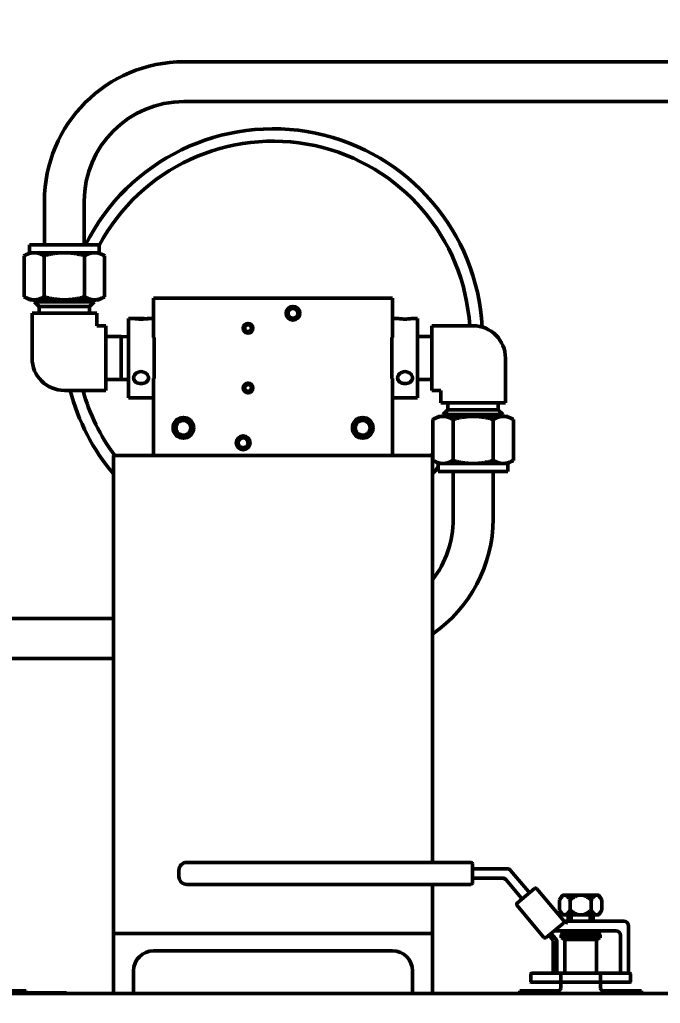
# Model space of a CAD drawing. Header units: inches. Extents: x 11 to 1621, y 11 to 1332.
# Drawn here: x 1077.05 to 1085.09, y 335.84 to 348.19 of the extents above; entities that cross this region are included whole.
import ezdxf

# ---------------------------------------------------------------- set-up
doc = ezdxf.new("R2010")
doc.units = ezdxf.units.IN
doc.header["$LTSCALE"] = 48
doc.header["$MEASUREMENT"] = 0
doc.layers.add('Dimension (ANSI)', color=7, linetype='Continuous', lineweight=25)
doc.layers.add('Visible (ANSI)', color=7, linetype='Continuous', lineweight=50)
doc.styles.add('Dimension Text', font='tahoma.ttf')
doc.dimstyles.new('ELC FT', dxfattribs={"dimscale": 48, "dimtxt": 0.12, "dimasz": 0.098425, "dimexe": 0.05, "dimexo": 0.1, "dimgap": 0.031496, "dimtad": 1, "dimdec": 5, "dimzin": 3, "dimdsep": 46, "dimlunit": 4, "dimtxsty": 'Dimension Text', "dimcen": 0.09, "dimdle": 0.5, "dimclrd": 5, "dimclre": 5, "dimclrt": 256, "dimadec": 1, "dimazin": 3, "dimtfac": 0.833333, "dimtofl": 0, "dimtmove": 0, "dimatfit": 3, "dimfxl": 0, "dimfrac": 2, "dimtolj": 1, "dimtzin": 0, "dimlwd": 25, "dimlwe": 25, "dimarcsym": 0})

# ---------------------------------------------------------------- blocks, each defined once
blk = doc.blocks.new('*D32')
at = {"layer": 'Defpoints', "color": 0, "linetype": 'Continuous', "transparency": 16777216}
for p in [(1009.144, 460.889), (1167.944, 460.889), (1018.545, 291.451)]:
    blk.add_point(p, dxfattribs=at)
at = {"layer": 'Dimension (ANSI)', "color": 5, "linetype": 'Continuous', "lineweight": 25, "transparency": 16777216}
for p, q in [((1163.144, 460.889), (1006.744, 460.889)), ((1009.144, 296.176), (1009.144, 456.165)), ((1013.745, 291.451), (1006.744, 291.451))]:
    blk.add_line(p, q, dxfattribs=at)
at = {"layer": 'Dimension (ANSI)', "color": 5, "linetype": 'Continuous', "transparency": 16777216}
for points in [[(1008.356, 456.165), (1009.931, 456.165), (1009.144, 460.889)], [(1008.356, 296.176), (1009.931, 296.176), (1009.144, 291.451)]]:
    blk.add_solid(points, dxfattribs=at)
at = {"layer": 'Dimension (ANSI)', "linetype": 'Continuous', "lineweight": 25, "transparency": 16777216, "insert": (1003.996, 376.17), "char_height": 5.76, "attachment_point": 5, "rotation": 90, "style": 'Dimension Text'}
blk.add_mtext('\\A1;14\'-1 7/16"', dxfattribs=at)
blk = doc.blocks.new('*D51')
at = {"layer": 'Defpoints', "color": 0, "linetype": 'Continuous', "transparency": 16777216}
for p in [(1146.447, 546.451), (994.545, 291.451), (1018.545, 291.451)]:
    blk.add_point(p, dxfattribs=at)
at = {"layer": 'Dimension (ANSI)', "color": 5, "linetype": 'Continuous', "lineweight": 25, "transparency": 16777216}
for p, q in [((1141.647, 546.451), (992.145, 546.451)), ((994.545, 541.727), (994.545, 296.176)), ((1013.745, 291.451), (992.145, 291.451))]:
    blk.add_line(p, q, dxfattribs=at)
at = {"layer": 'Dimension (ANSI)', "color": 5, "linetype": 'Continuous', "transparency": 16777216}
for points in [[(993.758, 541.727), (995.333, 541.727), (994.545, 546.451)], [(993.758, 296.176), (995.333, 296.176), (994.545, 291.451)]]:
    blk.add_solid(points, dxfattribs=at)
at = {"layer": 'Dimension (ANSI)', "linetype": 'Continuous', "lineweight": 25, "transparency": 16777216, "insert": (990.034, 418.951), "char_height": 5.76, "attachment_point": 5, "rotation": 90, "style": 'Dimension Text'}
blk.add_mtext('\\A1;21\'-3"', dxfattribs=at)

msp = doc.modelspace()

# ---------------------------------------------------------------- linework, layer by layer
at = {"layer": 'Visible (ANSI)'}
for p, q in [((1088.664479, 347.657451), (1079.108979, 347.657451)), ((1088.664479, 347.157451), (1079.108979, 347.157451)), ((1077.358979, 345.907451), (1077.358979, 345.359963)), ((1077.858979, 345.907451), (1077.858979, 345.359963)), ((1077.171972, 345.359963), (1078.045987, 345.359963)), ((1077.171972, 345.359963), (1077.171972, 345.261538)), ((1078.045987, 345.359963), (1078.045987, 345.261538)), ((1077.171972, 345.261538), (1077.104366, 345.222506)), ((1077.104366, 344.709231), (1077.104366, 345.222506)), ((1077.23052, 345.261538), (1077.171972, 345.261538)), ((1077.608979, 345.261538), (1077.23052, 345.261538)), ((1077.356673, 344.709231), (1077.356673, 345.222506)), ((1077.987439, 345.261538), (1077.608979, 345.261538)), ((1077.861286, 344.709231), (1077.861286, 345.222506)), ((1078.045987, 345.261538), (1077.987439, 345.261538)), ((1078.045987, 345.261538), (1078.113593, 345.222506)), ((1078.113593, 344.709231), (1078.113593, 345.222506)), ((1077.171972, 344.670199), (1077.104366, 344.709231)), ((1077.171972, 344.670199), (1077.23052, 344.670199)), ((1077.23052, 344.670199), (1077.608979, 344.670199)), ((1077.233979, 344.670199), (1077.233979, 344.645497)), ((1077.608979, 344.670199), (1077.987439, 344.670199)), ((1077.983979, 344.670199), (1077.983979, 344.645497)), ((1077.987439, 344.670199), (1078.045987, 344.670199)), ((1078.045987, 344.670199), (1078.113593, 344.709231)), ((1078.726979, 344.688749), (1081.726979, 344.688749)), ((1078.726979, 344.196443), (1078.726979, 344.688749)), ((1081.726979, 344.196443), (1081.726979, 344.688749)), ((1077.233979, 344.645497), (1077.983979, 344.645497)), ((1077.293529, 344.585947), (1077.233979, 344.645497)), ((1077.293529, 344.585947), (1077.924429, 344.585947)), ((1077.293529, 344.585947), (1077.293529, 344.501695)), ((1077.924429, 344.585947), (1077.983979, 344.645497)), ((1077.924429, 344.585947), (1077.924429, 344.501695)), ((1077.203468, 344.501695), (1078.014491, 344.501695)), ((1077.203468, 343.938703), (1077.203468, 344.501695)), ((1078.014491, 344.501695), (1078.014491, 344.344215)), ((1078.414479, 344.436249), (1078.414479, 343.441249)), ((1078.476979, 344.436249), (1078.414479, 344.436249)), ((1078.726979, 344.436249), (1078.664479, 344.436249)), ((1081.726979, 344.436249), (1081.789479, 344.436249)), ((1081.976979, 344.436249), (1082.039479, 344.436249)), ((1082.039479, 344.436249), (1082.039479, 343.441249)), ((1078.014491, 344.344215), (1078.128553, 344.344215)), ((1078.128553, 344.344215), (1078.128553, 343.533191)), ((1082.737665, 344.34426), (1082.218091, 344.34426)), ((1082.218091, 343.533237), (1082.218091, 344.34426)), ((1078.321353, 344.208703), (1078.128553, 344.208703)), ((1078.321353, 344.208703), (1078.321353, 343.668703)), ((1078.414479, 344.205804), (1078.321353, 344.208703)), ((1078.726979, 344.196443), (1078.736979, 344.196443)), ((1078.736979, 343.681054), (1078.736979, 344.196443)), ((1081.726979, 344.196443), (1081.716979, 344.196443)), ((1081.716979, 344.196443), (1081.716979, 343.681054)), ((1082.039479, 344.208749), (1082.218091, 344.208749)), ((1083.143176, 343.938749), (1083.143176, 343.375756)), ((1078.414479, 343.671603), (1078.321353, 343.668703)), ((1078.736979, 343.681054), (1078.726979, 343.681054)), ((1078.726979, 342.716101), (1078.726979, 343.681054)), ((1081.716979, 343.681054), (1081.726979, 343.681054)), ((1081.726979, 342.716101), (1081.726979, 343.681054)), ((1078.321353, 343.668703), (1078.128553, 343.668703)), ((1082.039479, 343.668749), (1082.218091, 343.668749)), ((1077.608979, 343.533191), (1078.128553, 343.533191)), ((1078.726979, 343.441249), (1078.414479, 343.441249)), ((1081.726979, 343.441249), (1082.039479, 343.441249)), ((1082.332153, 343.533237), (1082.218091, 343.533237)), ((1082.332153, 343.375756), (1082.332153, 343.533237)), ((1083.143176, 343.375756), (1082.332153, 343.375756)), ((1082.422215, 343.291505), (1082.422215, 343.375756)), ((1083.053115, 343.291505), (1083.053115, 343.375756)), ((1082.300657, 343.207253), (1082.233051, 343.168221)), ((1082.359205, 343.207253), (1082.300657, 343.207253)), ((1082.737665, 343.207253), (1082.359205, 343.207253)), ((1082.422215, 343.291505), (1082.362665, 343.231955)), ((1083.112665, 343.231955), (1082.362665, 343.231955)), ((1082.362665, 343.207253), (1082.362665, 343.231955)), ((1083.053115, 343.291505), (1082.422215, 343.291505)), ((1083.116124, 343.207253), (1082.737665, 343.207253)), ((1083.053115, 343.291505), (1083.112665, 343.231955)), ((1083.112665, 343.207253), (1083.112665, 343.231955)), ((1083.174672, 343.207253), (1083.116124, 343.207253)), ((1083.174672, 343.207253), (1083.242278, 343.168221)), ((1082.233051, 343.168221), (1082.233051, 342.654946)), ((1082.485358, 343.168221), (1082.485358, 342.654946)), ((1082.989971, 343.168221), (1082.989971, 342.654946)), ((1083.242278, 343.168221), (1083.242278, 342.654946)), ((1082.226979, 342.716101), (1078.226979, 342.716101)), ((1078.226979, 342.716101), (1078.226979, 336.716101)), ((1082.226979, 337.609851), (1082.226979, 342.716101)), ((1082.300657, 342.615914), (1082.233051, 342.654946)), ((1082.300657, 342.615914), (1082.359205, 342.615914)), ((1082.300657, 342.517489), (1082.300657, 342.615914)), ((1082.359205, 342.615914), (1082.737665, 342.615914)), ((1082.737665, 342.615914), (1083.116124, 342.615914)), ((1083.116124, 342.615914), (1083.174672, 342.615914)), ((1083.174672, 342.615914), (1083.242278, 342.654946)), ((1083.174672, 342.517489), (1083.174672, 342.615914)), ((1083.174672, 342.517489), (1082.300657, 342.517489)), ((1082.487665, 341.919064), (1082.487665, 342.517489)), ((1082.987665, 341.919064), (1082.987665, 342.517489)), ((1069.158239, 340.669064), (1078.226979, 340.669064)), ((1069.158239, 340.169064), (1078.226979, 340.169064)), ((1079.046979, 337.511426), (1079.046979, 337.432686)), ((1082.710016, 337.609851), (1079.145405, 337.609851)), ((1082.730016, 337.35426), (1082.730016, 337.589851)), ((1083.16066, 337.531111), (1082.740016, 337.531111)), ((1083.430252, 337.242642), (1083.205899, 337.510016)), ((1082.740016, 337.413111), (1083.105636, 337.413111)), ((1083.150875, 337.392016), (1083.339859, 337.166793)), ((1079.145405, 337.33426), (1082.710016, 337.33426)), ((1082.226979, 336.716101), (1082.226979, 337.33426)), ((1083.508463, 337.282161), (1083.290217, 337.099031)), ((1083.873819, 336.87737), (1083.536196, 337.279735)), ((1083.856979, 337.199851), (1083.821398, 337.138223)), ((1083.821398, 337.011479), (1083.821398, 337.138223)), ((1083.887794, 337.199851), (1083.856979, 337.199851)), ((1084.086979, 337.199851), (1083.887794, 337.199851)), ((1083.954189, 337.011479), (1083.954189, 337.138223)), ((1084.286165, 337.199851), (1084.086979, 337.199851)), ((1084.21977, 337.011479), (1084.21977, 337.138223)), ((1084.316979, 337.199851), (1084.286165, 337.199851)), ((1084.316979, 337.199851), (1084.352561, 337.138223)), ((1084.352561, 337.011479), (1084.352561, 337.138223)), ((1083.287791, 337.071298), (1083.625659, 336.668643)), ((1083.856979, 336.949851), (1083.821398, 337.011479)), ((1084.316979, 336.949851), (1084.352561, 337.011479)), ((1083.856979, 336.949851), (1083.887794, 336.949851)), ((1083.887794, 336.949851), (1084.086979, 336.949851)), ((1083.931979, 336.949851), (1083.931979, 336.871111)), ((1083.968552, 336.949851), (1083.968552, 336.871111)), ((1084.086979, 336.949851), (1084.286165, 336.949851)), ((1084.205407, 336.949851), (1084.205407, 336.871111)), ((1084.241979, 336.949851), (1084.241979, 336.871111)), ((1084.286165, 336.949851), (1084.316979, 336.949851)), ((1083.653392, 336.666216), (1083.871396, 336.849143)), ((1084.627924, 336.871111), (1083.888398, 336.871111)), ((1084.686979, 336.219851), (1084.686979, 336.812056)), ((1078.226979, 335.966301), (1078.226979, 336.716101)), ((1078.226979, 336.716101), (1082.226979, 336.716101)), ((1082.226979, 336.716101), (1082.226979, 335.966301)), ((1083.742004, 336.631111), (1083.688106, 336.695344)), ((1083.715889, 336.718657), (1083.76935, 336.654946)), ((1083.764229, 336.753111), (1084.527924, 336.753111)), ((1083.784671, 336.636687), (1083.76935, 336.654946)), ((1083.864572, 336.740611), (1083.841842, 336.701241)), ((1083.841842, 336.701241), (1084.332117, 336.701241)), ((1083.841842, 336.664955), (1083.841842, 336.701241)), ((1083.841842, 336.664955), (1084.332117, 336.664955)), ((1083.881212, 336.642225), (1083.841842, 336.664955)), ((1083.864572, 336.740611), (1084.309387, 336.740611)), ((1083.881212, 336.642225), (1084.292747, 336.642225)), ((1083.889479, 336.219851), (1083.889479, 336.642225)), ((1083.931979, 336.753111), (1083.931979, 336.740611)), ((1083.968552, 336.753111), (1083.968552, 336.740611)), ((1084.205407, 336.753111), (1084.205407, 336.740611)), ((1084.241979, 336.753111), (1084.241979, 336.740611)), ((1084.284479, 336.219851), (1084.284479, 336.642225)), ((1084.292747, 336.642225), (1084.332117, 336.664955)), ((1084.309387, 336.740611), (1084.332117, 336.701241)), ((1084.332117, 336.664955), (1084.332117, 336.701241)), ((1084.586979, 336.694056), (1084.586979, 336.219851)), ((1083.742004, 336.219851), (1083.742004, 336.631111)), ((1083.78935, 336.219851), (1083.78935, 336.623831)), ((1078.726979, 336.499851), (1081.726979, 336.499851)), ((1078.476979, 335.966301), (1078.476979, 336.249851)), ((1081.976979, 336.249851), (1081.976979, 335.966301)), ((1083.461979, 336.211851), (1083.461979, 336.111151)), ((1083.469979, 336.219851), (1083.817979, 336.219851)), ((1083.836979, 336.104851), (1083.836979, 336.200851)), ((1083.854353, 336.219851), (1084.319606, 336.219851)), ((1084.319606, 336.219851), (1084.333385, 336.219851)), ((1084.336979, 336.200851), (1084.336979, 336.123851)), ((1084.348735, 336.219851), (1084.350561, 336.219851)), ((1084.355492, 336.219851), (1084.355979, 336.219851)), ((1084.355979, 336.219851), (1084.703979, 336.219851)), ((1084.711979, 336.200851), (1084.711979, 336.211851)), ((1084.711979, 336.200851), (1084.711979, 336.123851)), ((1083.836979, 336.104851), (1083.468279, 336.104851)), ((1083.836979, 336.104851), (1083.817979, 336.123851)), ((1083.836979, 336.104851), (1083.855979, 336.104851)), ((1083.836979, 336.029851), (1083.836979, 336.104851)), ((1084.317979, 336.104851), (1083.855979, 336.104851)), ((1084.355979, 336.104851), (1084.317979, 336.104851)), ((1084.336979, 336.029851), (1084.336979, 336.101851)), ((1084.703979, 336.104851), (1084.355979, 336.104851)), ((1084.711979, 336.112851), (1084.711979, 336.123851)), ((1095.976979, 335.966301), (1065.476979, 335.966301)), ((1077.128979, 335.999851), (1076.646253, 335.999851)), ((1077.128979, 335.999851), (1077.128979, 335.974495)), ((1077.128979, 335.966301), (1077.128979, 335.974495)), ((1077.636979, 335.974495), (1077.128979, 335.974495)), ((1077.636979, 335.966301), (1077.636979, 335.974495)), ((1083.324979, 335.999851), (1083.324979, 335.966301)), ((1083.806979, 335.999851), (1083.324979, 335.999851)), ((1083.909814, 335.991661), (1083.909814, 335.991653)), ((1084.848979, 335.999851), (1084.366979, 335.999851)), ((1084.848979, 335.999851), (1084.848979, 335.966301))]:
    msp.add_line(p, q, dxfattribs=at)
for centre, radius in [((1080.476979, 344.501249), 0.087), ((1079.914479, 344.313749), 0.061), ((1079.914479, 343.563749), 0.061), ((1079.101979, 343.063749), 0.13), ((1081.351979, 343.063749), 0.13), ((1079.851979, 342.876249), 0.087)]:
    msp.add_circle(centre, radius, dxfattribs=at)
for centre, radius, start, end in [((1079.108979, 345.907451), 1.75, 90, 180), ((1079.108979, 345.907451), 1.25, 90, 180), ((1080.226979, 344.188749), 2.6275, 3.0415699, 153.528513), ((1080.226979, 344.188749), 2.4725, 3.6060892, 151.896726), ((1080.476979, 344.501249), 0.082, 32.1936835, 77.1936835), ((1080.476979, 344.501249), 0.061703, 338.545829, 23.545829), ((1079.914479, 344.313749), 0.042468, 309.3744315, 355.0023826), ((1079.914479, 344.313749), 0.056, 3.4398128, 49.0472158), ((1082.737665, 343.938749), 0.405512, 0, 90), ((1077.608979, 343.938703), 0.405512, 180, 270), ((1079.914479, 343.563749), 0.042468, 309.3744315, 355.0023826), ((1079.914479, 343.563749), 0.056, 3.4398128, 49.0472158), ((1080.226979, 344.188749), 2.6275, 194.4478362, 220.4316803), ((1080.226979, 344.188749), 2.4725, 195.3752376, 216.556185), ((1079.101979, 343.063749), 0.125, 54.2258846, 99.2258846), ((1081.351979, 343.063749), 0.125, 54.2258846, 99.2258846), ((1079.101979, 343.063749), 0.092524, 0.1825066, 45.1825066), ((1081.351979, 343.063749), 0.092524, 0.1825066, 45.1825066), ((1079.851979, 342.876249), 0.082, 32.1936835, 77.1936835), ((1079.851979, 342.876249), 0.061703, 338.545829, 23.545829), ((1080.226979, 344.188749), 2.4725, 323.443815, 324.2283948), ((1080.226979, 344.188749), 2.6275, 319.5683197, 322.1127363), ((1081.237665, 341.919064), 1.75, 304.4247125, 0), ((1081.237665, 341.919064), 1.25, 322.321408, 0), ((1079.145405, 337.511426), 0.098425, 89.9999999, 180), ((1082.710016, 337.589851), 0.02, 0, 90), ((1082.740016, 337.541111), 0.01, 180, 270), ((1083.16066, 337.472056), 0.059055, 40, 89.9999999), ((1079.145405, 337.432686), 0.098425, 180, 270), ((1082.740016, 337.403111), 0.01, 90, 180), ((1083.105636, 337.354056), 0.059055, 40.0000001, 90), ((1082.710016, 337.35426), 0.02, 270, 0), ((1083.521116, 337.267081), 0.019685, 40, 130), ((1083.324538, 337.153938), 0.02, 310, 40), ((1083.445573, 337.255498), 0.02, 220, 310), ((1083.302871, 337.083952), 0.019685, 130, 220.0000001), ((1083.888398, 336.891111), 0.02, 220, 270), ((1084.627924, 336.812056), 0.059055, 0, 89.9999999), ((1083.640739, 336.681296), 0.019685, 220, 310), ((1083.764229, 336.733111), 0.02, 90, 90.334674), ((1083.76935, 336.623831), 0.02, 0, 40), ((1084.527924, 336.694056), 0.059055, 0, 90), ((1078.726979, 336.249851), 0.25, 90, 180), ((1081.726979, 336.249851), 0.25, 0, 90), ((1083.469979, 336.211851), 0.008, 90, 179.9999991), ((1083.817979, 336.200851), 0.019, 0, 90), ((1084.355979, 336.200851), 0.019, 90, 180), ((1084.703979, 336.211851), 0.008, 0, 90), ((1083.468279, 336.111151), 0.0063, 180, 270), ((1083.806979, 336.029851), 0.03, 270, 0), ((1084.355979, 336.123851), 0.019, 180, 270), ((1084.339979, 336.101851), 0.003, 90, 180), ((1084.366979, 336.029851), 0.03, 180, 270), ((1084.703979, 336.112851), 0.008, 270, 0)]:
    msp.add_arc(centre, radius, start, end, dxfattribs=at)
for points, weights in [([(1077.23052, 345.261538), (1077.171972, 345.261538), (1077.104366, 345.222506)], [1, 1.0379548493, 1]), ([(1077.356673, 345.222506), (1077.289068, 345.261538), (1077.23052, 345.261538)], [1, 1.0379548493, 1]), ([(1077.608979, 345.261538), (1077.491884, 345.261538), (1077.356673, 345.222506)], [1, 1.0379548493, 1]), ([(1077.861286, 345.222506), (1077.726075, 345.261538), (1077.608979, 345.261538)], [1, 1.0379548493, 1]), ([(1077.987439, 345.261538), (1077.928891, 345.261538), (1077.861286, 345.222506)], [1, 1.0379548493, 1]), ([(1078.113593, 345.222506), (1078.045987, 345.261538), (1077.987439, 345.261538)], [1, 1.0379548493, 1]), ([(1077.104366, 344.709231), (1077.171972, 344.670199), (1077.23052, 344.670199)], [1, 1.0379548493, 1]), ([(1077.23052, 344.670199), (1077.289068, 344.670199), (1077.356673, 344.709231)], [1, 1.0379548493, 1]), ([(1077.356673, 344.709231), (1077.491884, 344.670199), (1077.608979, 344.670199)], [1, 1.0379548493, 1]), ([(1077.608979, 344.670199), (1077.726075, 344.670199), (1077.861286, 344.709231)], [1, 1.0379548493, 1]), ([(1077.861286, 344.709231), (1077.928891, 344.670199), (1077.987439, 344.670199)], [1, 1.0379548493, 1]), ([(1077.987439, 344.670199), (1078.045987, 344.670199), (1078.113593, 344.709231)], [1, 1.0379548493, 1]), ([(1082.359205, 343.207253), (1082.300657, 343.207253), (1082.233051, 343.168221)], [1, 1.0379548493, 1]), ([(1082.485358, 343.168221), (1082.417753, 343.207253), (1082.359205, 343.207253)], [1, 1.0379548493, 1]), ([(1082.737665, 343.207253), (1082.620569, 343.207253), (1082.485358, 343.168221)], [1, 1.0379548493, 1]), ([(1082.989971, 343.168221), (1082.85476, 343.207253), (1082.737665, 343.207253)], [1, 1.0379548493, 1]), ([(1083.116124, 343.207253), (1083.057577, 343.207253), (1082.989971, 343.168221)], [1, 1.0379548493, 1]), ([(1083.242278, 343.168221), (1083.174672, 343.207253), (1083.116124, 343.207253)], [1, 1.0379548493, 1]), ([(1082.233051, 342.654946), (1082.300657, 342.615914), (1082.359205, 342.615914)], [1, 1.0379548493, 1]), ([(1082.359205, 342.615914), (1082.417753, 342.615914), (1082.485358, 342.654946)], [1, 1.0379548493, 1]), ([(1082.485358, 342.654946), (1082.620569, 342.615914), (1082.737665, 342.615914)], [1, 1.0379548493, 1]), ([(1082.737665, 342.615914), (1082.85476, 342.615914), (1082.989971, 342.654946)], [1, 1.0379548493, 1]), ([(1082.989971, 342.654946), (1083.057577, 342.615914), (1083.116124, 342.615914)], [1, 1.0379548493, 1]), ([(1083.116124, 342.615914), (1083.174672, 342.615914), (1083.242278, 342.654946)], [1, 1.0379548493, 1]), ([(1083.821398, 337.138223), (1083.856979, 337.199851), (1083.887794, 337.199851)], [1.26533413827, 1.36320807448, 1.36320807449]), ([(1083.887794, 337.199851), (1083.918608, 337.199851), (1083.954189, 337.138223)], [1.36320807449, 1.36320807449, 1.26533413827]), ([(1083.954189, 337.138223), (1084.025351, 337.199851), (1084.086979, 337.199851)], [1.26531835598, 1.36319107143, 1.36319107143]), ([(1084.086979, 337.199851), (1084.148608, 337.199851), (1084.21977, 337.138223)], [1.36319107143, 1.36319107143, 1.26531835598]), ([(1084.21977, 337.138223), (1084.255351, 337.199851), (1084.286165, 337.199851)], [1.26531835598, 1.36319107143, 1.36319107143]), ([(1084.286165, 337.199851), (1084.316979, 337.199851), (1084.352561, 337.138223)], [1.36319107143, 1.36319107143, 1.26531835598]), ([(1083.887794, 336.949851), (1083.856979, 336.949851), (1083.821398, 337.011479)], [1.36319107143, 1.36319107143, 1.26531835598]), ([(1083.954189, 337.011479), (1083.918608, 336.949851), (1083.887794, 336.949851)], [1.26533424575, 1.36320819027, 1.36320819027]), ([(1084.086979, 336.949851), (1084.025351, 336.949851), (1083.954189, 337.011479)], [1.36320817486, 1.36320817486, 1.26533423144]), ([(1084.21977, 337.011479), (1084.148608, 336.949851), (1084.086979, 336.949851)], [1.26533423144, 1.36320817486, 1.36320817486]), ([(1084.286165, 336.949851), (1084.255351, 336.949851), (1084.21977, 337.011479)], [1.36320824484, 1.36320824484, 1.2653342964]), ([(1084.352561, 337.011479), (1084.316979, 336.949851), (1084.286165, 336.949851)], [1.2653342964, 1.36320824484, 1.36320824484])]:
    msp.add_rational_spline(points, weights, degree=2, dxfattribs=at)
for points, knots in [([(1080.533545, 344.525898), (1080.53122, 344.532101), (1080.52753, 344.539046), (1080.515641, 344.552069), (1080.50874, 344.557132), (1080.493896, 344.564033), (1080.486183, 344.566008), (1080.471454, 344.566988), (1080.462278, 344.566496), (1080.44449, 344.560368), (1080.437273, 344.556266), (1080.424869, 344.54578), (1080.418697, 344.538667), (1080.410186, 344.52187), (1080.407771, 344.513577), (1080.40609, 344.49643), (1080.406791, 344.486857), (1080.41238, 344.468686), (1080.416565, 344.46074), (1080.427841, 344.446535), (1080.43497, 344.440422), (1080.451492, 344.430904), (1080.460882, 344.427747), (1080.480154, 344.425304), (1080.489903, 344.425959), (1080.509, 344.430914), (1080.518188, 344.435371), (1080.534199, 344.44753), (1080.540937, 344.455111), (1080.551404, 344.472607), (1080.554931, 344.482519), (1080.557749, 344.5019), (1080.557471, 344.511169), (1080.553969, 344.528839), (1080.550818, 344.537226), (1080.546372, 344.544937)], [0, 0, 0, 0, 0.0505503449, 0.0505503449, 0.0973510633, 0.0973510633, 0.1409415915, 0.1409415915, 0.1788401153, 0.1788401153, 0.2083103579, 0.2083103579, 0.236990867, 0.236990867, 0.2609132984, 0.2609132984, 0.2851155342, 0.2851155342, 0.306430328, 0.306430328, 0.3285345476, 0.3285345476, 0.3519540856, 0.3519540856, 0.3749101042, 0.3749101042, 0.3990552094, 0.3990552094, 0.4229033213, 0.4229033213, 0.4478280063, 0.4478280063, 0.4697515783, 0.4697515783, 0.4911635854, 0.4911635854, 0.4911635854, 0.4911635854]), ([(1080.495155, 344.581209), (1080.500426, 344.579179), (1080.505461, 344.576593), (1080.514788, 344.570464), (1080.519068, 344.566961), (1080.528758, 344.557171), (1080.534892, 344.549202), (1080.542374, 344.530484), (1080.544066, 344.52167), (1080.544049, 344.506746), (1080.543302, 344.50051), (1080.539874, 344.488773), (1080.537491, 344.483517), (1080.534407, 344.47868)], [0, 0, 0, 0, 0.0434778948, 0.0434778948, 0.0859913746, 0.0859913746, 0.1496214125, 0.1496214125, 0.1999860067, 0.1999860067, 0.2341296493, 0.2341296493, 0.2644662245, 0.2644662245, 0.2644662245, 0.2644662245]), ([(1078.476979, 344.436249), (1078.476979, 344.436249), (1078.479621, 344.435814), (1078.489941, 344.434308), (1078.497608, 344.433262), (1078.514602, 344.431382), (1078.525019, 344.43042), (1078.547476, 344.429081), (1078.559516, 344.42872), (1078.570729, 344.42872), (1078.581943, 344.42872), (1078.593983, 344.429081), (1078.61644, 344.43042), (1078.626857, 344.431382), (1078.639301, 344.432758), (1078.643129, 344.433225), (1078.646612, 344.433674)], [-0.3452039765, -0.3452039765, -0.3452039763, -0.3452039763, -0.2580523976, -0.2580523976, -0.1709008187, -0.1709008187, -0.0854504093, -0.0854504093, 0, 0, 0, 0.0854504093, 0.0854504093, 0.1709008187, 0.1709008187, 0.2118339831, 0.2118339831, 0.2118339831, 0.2118339831]), ([(1078.646612, 344.433674), (1078.6505, 344.43418), (1078.653942, 344.434661), (1078.661838, 344.435814), (1078.664479, 344.436249), (1078.664479, 344.436249)], [-1.1689819227, -1.1689819227, -1.1689819227, -1.1689819227, -1.1227635083, -1.1227635083, -1.0356119294, -1.0356119294, -1.0356119294, -1.0356119294]), ([(1081.959112, 344.433674), (1081.955629, 344.433225), (1081.951801, 344.432758), (1081.939357, 344.431382), (1081.92894, 344.43042), (1081.906483, 344.429081), (1081.894443, 344.42872), (1081.872016, 344.42872), (1081.859976, 344.429081), (1081.837519, 344.43042), (1081.827102, 344.431382), (1081.810108, 344.433262), (1081.802441, 344.434308), (1081.792121, 344.435814), (1081.789479, 344.436249), (1081.789479, 344.436249)], [0.4785739698, 0.4785739698, 0.4785739698, 0.4785739698, 0.5195071342, 0.5195071342, 0.6049575436, 0.6049575436, 0.6904079529, 0.6904079529, 0.7758583623, 0.7758583623, 0.8613087716, 0.8613087716, 0.9484603505, 0.9484603505, 1.0356119294, 1.0356119294, 1.0356119294, 1.0356119294]), ([(1081.976979, 344.436249), (1081.976979, 344.436249), (1081.974338, 344.435814), (1081.966442, 344.434661), (1081.963, 344.43418), (1081.959112, 344.433674)], [1.7260198823, 1.7260198823, 1.7260198824, 1.7260198824, 1.8131714612, 1.8131714612, 1.8593898757, 1.8593898757, 1.8593898757, 1.8593898757]), ([(1079.956786, 344.310049), (1079.957501, 344.315165), (1079.95728, 344.320369), (1079.954522, 344.332476), (1079.951457, 344.337678), (1079.945636, 344.345818), (1079.941272, 344.349904), (1079.931554, 344.355929), (1079.92637, 344.357944), (1079.914156, 344.360253), (1079.907874, 344.359813), (1079.896794, 344.357456), (1079.891144, 344.355047), (1079.881408, 344.348433), (1079.877323, 344.344412), (1079.870786, 344.335108), (1079.867869, 344.329163), (1079.864973, 344.316044), (1079.864803, 344.309725), (1079.866896, 344.297034), (1079.869252, 344.29087), (1079.876132, 344.279892), (1079.880462, 344.275191), (1079.891008, 344.267302), (1079.897241, 344.26434), (1079.912556, 344.260513), (1079.919907, 344.261057), (1079.931217, 344.262785), (1079.93765, 344.265064), (1079.949613, 344.272057), (1079.954965, 344.276816), (1079.963088, 344.287583), (1079.966021, 344.293375), (1079.969667, 344.305178), (1079.970503, 344.311134), (1079.970379, 344.317109)], [0, 0, 0, 0, 0.039417683, 0.039417683, 0.0947315, 0.0947315, 0.174863661, 0.174863661, 0.249515601, 0.249515601, 0.343090392, 0.343090392, 0.451700887, 0.451700887, 0.553165949, 0.553165949, 0.654625104, 0.654625104, 0.743264271, 0.743264271, 0.836629782, 0.836629782, 0.926051398, 0.926051398, 1.022471087, 1.022471087, 1.14876828, 1.14876828, 1.331484776, 1.331484776, 1.52304993, 1.52304993, 1.69572739, 1.69572739, 1.857523516, 1.857523516, 1.857523516, 1.857523516]), ([(1079.951184, 344.356043), (1079.953749, 344.353076), (1079.956002, 344.349852), (1079.959585, 344.343397), (1079.961341, 344.339632), (1079.964397, 344.328917), (1079.964916, 344.322354), (1079.963371, 344.309604), (1079.961392, 344.30353), (1079.95668, 344.295094), (1079.954206, 344.291331), (1079.947913, 344.28508), (1079.944804, 344.282762), (1079.941421, 344.28092)], [0, 0, 0, 0, 0.0301889248, 0.0301889248, 0.0567836057, 0.0567836057, 0.0944661751, 0.0944661751, 0.1311193353, 0.1311193353, 0.1504041099, 0.1504041099, 0.1653088488, 0.1653088488, 0.1653088488, 0.1653088488]), ([(1078.660089, 343.66781), (1078.662994, 343.674968), (1078.664479, 343.68257), (1078.664479, 343.699904), (1078.661838, 343.710551), (1078.651518, 343.730146), (1078.643851, 343.739085), (1078.626857, 343.752892), (1078.61644, 343.758772), (1078.593983, 343.766546), (1078.581943, 343.768433), (1078.559516, 343.768433), (1078.547476, 343.766546), (1078.525019, 343.758772), (1078.514602, 343.752892), (1078.497608, 343.739085), (1078.489941, 343.730146), (1078.479621, 343.710551), (1078.476979, 343.699904), (1078.476979, 343.680094), (1078.479621, 343.669881), (1078.489941, 343.651792), (1078.497608, 343.643899), (1078.514602, 343.631972), (1078.525019, 343.627054), (1078.547476, 343.62062), (1078.559516, 343.619093), (1078.570729, 343.619093), (1078.581943, 343.619093), (1078.593983, 343.62062), (1078.61644, 343.627054), (1078.626857, 343.631972), (1078.643851, 343.643899), (1078.651518, 343.651792), (1078.657968, 343.663098), (1078.659101, 343.665432), (1078.660089, 343.66781)], [-1.100973405, -1.100973405, -1.100973405, -1.100973405, -1.035611929, -1.035611929, -0.94846035, -0.94846035, -0.861308772, -0.861308772, -0.775858362, -0.775858362, -0.690407953, -0.690407953, -0.604957544, -0.604957544, -0.519507134, -0.519507134, -0.432355555, -0.432355555, -0.345203976, -0.345203976, -0.258052398, -0.258052398, -0.170900819, -0.170900819, -0.085450409, -0.085450409, 0, 0, 0, 0.085450409, 0.085450409, 0.170900819, 0.170900819, 0.258052398, 0.258052398, 0.279842501, 0.279842501, 0.279842501, 0.279842501]), ([(1081.972589, 343.66781), (1081.971601, 343.665432), (1081.970468, 343.663098), (1081.964018, 343.651792), (1081.956351, 343.643899), (1081.939357, 343.631972), (1081.92894, 343.627054), (1081.906483, 343.62062), (1081.894443, 343.619093), (1081.872016, 343.619093), (1081.859976, 343.62062), (1081.837519, 343.627054), (1081.827102, 343.631972), (1081.810108, 343.643899), (1081.802441, 343.651792), (1081.792121, 343.669881), (1081.789479, 343.680094), (1081.789479, 343.699904), (1081.792121, 343.710551), (1081.802441, 343.730146), (1081.810108, 343.739085), (1081.827102, 343.752892), (1081.837519, 343.758772), (1081.859976, 343.766546), (1081.872016, 343.768433), (1081.883229, 343.768433), (1081.894443, 343.768433), (1081.906483, 343.766546), (1081.92894, 343.758772), (1081.939357, 343.752892), (1081.956351, 343.739085), (1081.964018, 343.730146), (1081.974338, 343.710551), (1081.976979, 343.699904), (1081.976979, 343.68257), (1081.975494, 343.674968), (1081.972589, 343.66781)], [0.410565452, 0.410565452, 0.410565452, 0.410565452, 0.432355555, 0.432355555, 0.519507134, 0.519507134, 0.604957544, 0.604957544, 0.690407953, 0.690407953, 0.775858362, 0.775858362, 0.861308772, 0.861308772, 0.94846035, 0.94846035, 1.035611929, 1.035611929, 1.122763508, 1.122763508, 1.209915087, 1.209915087, 1.295365496, 1.295365496, 1.380815906, 1.380815906, 1.380815906, 1.466266315, 1.466266315, 1.551716725, 1.551716725, 1.638868303, 1.638868303, 1.726019882, 1.726019882, 1.791381358, 1.791381358, 1.791381358, 1.791381358]), ([(1079.956786, 343.560049), (1079.957501, 343.565165), (1079.95728, 343.570369), (1079.954522, 343.582476), (1079.951457, 343.587678), (1079.945636, 343.595818), (1079.941272, 343.599904), (1079.931554, 343.605929), (1079.92637, 343.607944), (1079.914156, 343.610253), (1079.907874, 343.609813), (1079.896794, 343.607456), (1079.891144, 343.605047), (1079.881408, 343.598433), (1079.877323, 343.594412), (1079.870786, 343.585108), (1079.867869, 343.579163), (1079.864973, 343.566044), (1079.864803, 343.559725), (1079.866896, 343.547034), (1079.869252, 343.54087), (1079.876132, 343.529892), (1079.880462, 343.525191), (1079.891008, 343.517302), (1079.897241, 343.51434), (1079.912556, 343.510513), (1079.919907, 343.511057), (1079.931217, 343.512785), (1079.93765, 343.515064), (1079.949613, 343.522057), (1079.954965, 343.526816), (1079.963088, 343.537583), (1079.966021, 343.543375), (1079.969667, 343.555178), (1079.970503, 343.561134), (1079.970379, 343.567109)], [0, 0, 0, 0, 0.039417683, 0.039417683, 0.0947315, 0.0947315, 0.174863661, 0.174863661, 0.249515601, 0.249515601, 0.343090392, 0.343090392, 0.451700887, 0.451700887, 0.553165949, 0.553165949, 0.654625104, 0.654625104, 0.743264271, 0.743264271, 0.836629782, 0.836629782, 0.926051398, 0.926051398, 1.022471087, 1.022471087, 1.14876828, 1.14876828, 1.331484776, 1.331484776, 1.52304993, 1.52304993, 1.69572739, 1.69572739, 1.857523516, 1.857523516, 1.857523516, 1.857523516]), ([(1079.951184, 343.606043), (1079.953749, 343.603076), (1079.956002, 343.599852), (1079.959585, 343.593397), (1079.961341, 343.589632), (1079.964397, 343.578917), (1079.964916, 343.572354), (1079.963371, 343.559604), (1079.961392, 343.55353), (1079.95668, 343.545094), (1079.954206, 343.541331), (1079.947913, 343.53508), (1079.944804, 343.532762), (1079.941421, 343.53092)], [0, 0, 0, 0, 0.0301889248, 0.0301889248, 0.0567836057, 0.0567836057, 0.0944661751, 0.0944661751, 0.1311193353, 0.1311193353, 0.1504041099, 0.1504041099, 0.1653088488, 0.1653088488, 0.1653088488, 0.1653088488]), ([(1079.081939, 343.187132), (1079.090508, 343.187232), (1079.09931, 343.186475), (1079.115791, 343.183195), (1079.123644, 343.180727), (1079.144971, 343.171388), (1079.157424, 343.162651), (1079.175963, 343.143134), (1079.184435, 343.131613), (1079.19317, 343.108234), (1079.195148, 343.099394), (1079.19662, 343.081603), (1079.196153, 343.072735), (1079.194503, 343.064043)], [0, 0, 0, 0, 0.0660226563, 0.0660226563, 0.1291793194, 0.1291793194, 0.2453319948, 0.2453319948, 0.3367259289, 0.3367259289, 0.3885105267, 0.3885105267, 0.4393266424, 0.4393266424, 0.4393266424, 0.4393266424]), ([(1081.331939, 343.187132), (1081.340508, 343.187232), (1081.34931, 343.186475), (1081.365791, 343.183195), (1081.373644, 343.180727), (1081.394971, 343.171388), (1081.407424, 343.162651), (1081.425963, 343.143134), (1081.434435, 343.131613), (1081.44317, 343.108234), (1081.445148, 343.099394), (1081.44662, 343.081603), (1081.446153, 343.072735), (1081.444503, 343.064043)], [0, 0, 0, 0, 0.0660226563, 0.0660226563, 0.1291793194, 0.1291793194, 0.2453319948, 0.2453319948, 0.3367259289, 0.3367259289, 0.3885105267, 0.3885105267, 0.4393266424, 0.4393266424, 0.4393266424, 0.4393266424]), ([(1079.167195, 343.129381), (1079.161696, 343.135442), (1079.155432, 343.140762), (1079.141824, 343.149564), (1079.134558, 343.153044), (1079.113058, 343.160154), (1079.100014, 343.160898), (1079.076515, 343.158995), (1079.064177, 343.155528), (1079.039448, 343.143058), (1079.029286, 343.134104), (1079.013242, 343.115211), (1079.00672, 343.103574), (1078.997765, 343.076329), (1078.996836, 343.062306), (1078.998948, 343.036518), (1079.002714, 343.023174), (1079.016103, 342.996708), (1079.025663, 342.985724), (1079.040778, 342.972901), (1079.046634, 342.968836), (1079.065648, 342.958196), (1079.07976, 342.953659), (1079.101556, 342.951208), (1079.108856, 342.951117), (1079.130581, 342.952868), (1079.144782, 342.956826), (1079.172642, 342.970737), (1079.184498, 342.980663), (1079.203523, 343.002745), (1079.211091, 343.015956), (1079.221098, 343.045241), (1079.223106, 343.061045), (1079.221, 343.092334), (1079.216997, 343.107518), (1079.206243, 343.129875), (1079.201301, 343.137725), (1079.189504, 343.152458), (1079.182585, 343.159263), (1079.175053, 343.165165)], [0, 0, 0, 0, 0.062447269, 0.062447269, 0.123678386, 0.123678386, 0.235254497, 0.235254497, 0.365501959, 0.365501959, 0.519330992, 0.519330992, 0.695087724, 0.695087724, 0.900687567, 0.900687567, 1.133381397, 1.133381397, 1.403089658, 1.403089658, 1.554005876, 1.554005876, 1.865480414, 1.865480414, 2.019400327, 2.019400327, 2.332326817, 2.332326817, 2.686425391, 2.686425391, 3.066416972, 3.066416972, 3.465871413, 3.465871413, 3.859392569, 3.859392569, 4.093210848, 4.093210848, 4.336611173, 4.336611173, 4.336611173, 4.336611173]), ([(1081.417195, 343.129381), (1081.411696, 343.135442), (1081.405432, 343.140762), (1081.391824, 343.149564), (1081.384558, 343.153044), (1081.363058, 343.160154), (1081.350014, 343.160898), (1081.326515, 343.158995), (1081.314177, 343.155528), (1081.289448, 343.143058), (1081.279286, 343.134104), (1081.263242, 343.115211), (1081.25672, 343.103574), (1081.247765, 343.076329), (1081.246836, 343.062306), (1081.248948, 343.036518), (1081.252714, 343.023174), (1081.266103, 342.996708), (1081.275663, 342.985724), (1081.290778, 342.972901), (1081.296634, 342.968836), (1081.315648, 342.958196), (1081.32976, 342.953659), (1081.351556, 342.951208), (1081.358856, 342.951117), (1081.380581, 342.952868), (1081.394782, 342.956826), (1081.422642, 342.970737), (1081.434498, 342.980663), (1081.453523, 343.002745), (1081.461091, 343.015956), (1081.471098, 343.045241), (1081.473106, 343.061045), (1081.471, 343.092334), (1081.466997, 343.107518), (1081.456243, 343.129875), (1081.451301, 343.137725), (1081.439504, 343.152458), (1081.432585, 343.159263), (1081.425053, 343.165165)], [0, 0, 0, 0, 0.062447269, 0.062447269, 0.123678386, 0.123678386, 0.235254497, 0.235254497, 0.365501959, 0.365501959, 0.519330992, 0.519330992, 0.695087724, 0.695087724, 0.900687567, 0.900687567, 1.133381397, 1.133381397, 1.403089658, 1.403089658, 1.554005876, 1.554005876, 1.865480414, 1.865480414, 2.019400327, 2.019400327, 2.332326817, 2.332326817, 2.686425391, 2.686425391, 3.066416972, 3.066416972, 3.465871413, 3.465871413, 3.859392569, 3.859392569, 4.093210848, 4.093210848, 4.336611173, 4.336611173, 4.336611173, 4.336611173]), ([(1079.908545, 342.900898), (1079.90622, 342.907101), (1079.90253, 342.914046), (1079.890641, 342.927069), (1079.88374, 342.932132), (1079.868896, 342.939033), (1079.861183, 342.941008), (1079.846454, 342.941988), (1079.837278, 342.941496), (1079.81949, 342.935368), (1079.812273, 342.931266), (1079.799869, 342.92078), (1079.793697, 342.913667), (1079.785186, 342.89687), (1079.782771, 342.888577), (1079.78109, 342.87143), (1079.781791, 342.861857), (1079.78738, 342.843686), (1079.791565, 342.83574), (1079.802841, 342.821535), (1079.80997, 342.815422), (1079.826492, 342.805904), (1079.835882, 342.802747), (1079.855154, 342.800304), (1079.864903, 342.800959), (1079.884, 342.805914), (1079.893188, 342.810371), (1079.909199, 342.82253), (1079.915937, 342.830111), (1079.926404, 342.847607), (1079.929931, 342.857519), (1079.932749, 342.8769), (1079.932471, 342.886169), (1079.928969, 342.903839), (1079.925818, 342.912226), (1079.921372, 342.919937)], [0, 0, 0, 0, 0.0505503449, 0.0505503449, 0.0973510633, 0.0973510633, 0.1409415915, 0.1409415915, 0.1788401153, 0.1788401153, 0.2083103579, 0.2083103579, 0.236990867, 0.236990867, 0.2609132984, 0.2609132984, 0.2851155342, 0.2851155342, 0.306430328, 0.306430328, 0.3285345476, 0.3285345476, 0.3519540856, 0.3519540856, 0.3749101042, 0.3749101042, 0.3990552094, 0.3990552094, 0.4229033213, 0.4229033213, 0.4478280062, 0.4478280062, 0.4697515783, 0.4697515783, 0.4911635854, 0.4911635854, 0.4911635854, 0.4911635854]), ([(1079.870155, 342.956209), (1079.875426, 342.954179), (1079.880461, 342.951593), (1079.889788, 342.945464), (1079.894068, 342.941961), (1079.903758, 342.932171), (1079.909892, 342.924202), (1079.917374, 342.905484), (1079.919066, 342.89667), (1079.919049, 342.881746), (1079.918302, 342.87551), (1079.914874, 342.863773), (1079.912491, 342.858517), (1079.909407, 342.85368)], [0, 0, 0, 0, 0.0434778948, 0.0434778948, 0.0859913746, 0.0859913746, 0.1496214125, 0.1496214125, 0.1999860067, 0.1999860067, 0.2341296493, 0.2341296493, 0.2644662245, 0.2644662245, 0.2644662245, 0.2644662245]), ([(1083.873819, 336.87737), (1083.875502, 336.875364), (1083.876822, 336.872988), (1083.878259, 336.868442), (1083.878576, 336.86626), (1083.8785, 336.861944), (1083.8781, 336.859755), (1083.876637, 336.855674), (1083.875555, 336.853729), (1083.873373, 336.850978), (1083.872426, 336.850006), (1083.871397, 336.849142)], [0, 0, 0, 0, 0.01995220046, 0.01995220046, 0.03632784891, 0.03632784891, 0.05284222262, 0.05284222262, 0.06936338124, 0.06936338124, 0.07959990217, 0.07959990217, 0.07959990217, 0.07959990217]), ([(1083.874033, 336.877112), (1083.874682, 336.876331), (1083.875345, 336.875536), (1083.876015, 336.87474), (1083.87637, 336.874319), (1083.87671, 336.873916), (1083.877036, 336.873529), (1083.877224, 336.873307), (1083.877407, 336.87309), (1083.877585, 336.872879), (1083.877748, 336.872686), (1083.877883, 336.872526), (1083.878061, 336.872315), (1083.879329, 336.870812), (1083.88058, 336.869317), (1083.881825, 336.86783), (1083.881979, 336.867647), (1083.882132, 336.867464), (1083.882285, 336.867282)], [0.0248962005, 0.0248962005, 0.0248962005, 0.0248962005, 0.25, 0.25, 0.25, 0.3690385146, 0.3690385146, 0.3690385146, 0.4375, 0.4375, 0.4375, 0.5, 0.5, 0.5, 0.9452523642, 0.9452523642, 0.9452523642, 1, 1, 1, 1]), ([(1083.882285, 336.867282), (1083.882989, 336.866442), (1083.883798, 336.865681), (1083.886036, 336.864092), (1083.887451, 336.863387), (1083.890512, 336.862192), (1083.892061, 336.861715), (1083.895246, 336.860742), (1083.896791, 336.860269), (1083.898254, 336.859684)], [-0.04878801169, -0.04878801169, -0.04878801169, -0.04878801169, -0.03801607247, -0.03801607247, -0.0243283073, -0.0243283073, -0.01200853282, -0.01200853282, -0.00000202053, -0.00000202053, -0.00000202053, -0.00000202053]), ([(1083.921123, 336.852111), (1083.920647, 336.852254), (1083.919374, 336.852637), (1083.915993, 336.853655), (1083.912412, 336.854745), (1083.905569, 336.856959), (1083.901822, 336.858253), (1083.898254, 336.859684)], [-0.05907990848, -0.05907990848, -0.05907990848, -0.05907990848, -0.05489293794, -0.05489293794, -0.02929032149, -0.02929032149, -0.00000198142, -0.00000198142, -0.00000198142, -0.00000198142]), ([(1083.764112, 336.75311), (1083.761959, 336.753098), (1083.75978, 336.752728), (1083.756749, 336.751689), (1083.755778, 336.751268), (1083.754237, 336.75045), (1083.753641, 336.750092), (1083.75277, 336.749507), (1083.75248, 336.7493), (1083.752044, 336.748972), (1083.751889, 336.748851), (1083.751714, 336.748711), (1083.751678, 336.748683), (1083.751612, 336.748629), (1083.751581, 336.748604), (1083.751528, 336.748561), (1083.751506, 336.748542), (1083.751452, 336.748497), (1083.75143, 336.748479), (1083.751406, 336.748459), (1083.7514, 336.748454), (1083.751395, 336.74845)], [0, 0, 0, 0, 0.01640702431, 0.01640702431, 0.02441748211, 0.02441748211, 0.02970416544, 0.02970416544, 0.03241805385, 0.03241805385, 0.03390542454, 0.03390542454, 0.03430339319, 0.03430339319, 0.03471120798, 0.03471120798, 0.03511901064, 0.03511901064, 0.03593943511, 0.03593943511, 0.03655969601, 0.03655969601, 0.03655969601, 0.03655969601]), ([(1083.825907, 336.219851), (1083.826375, 336.219851), (1083.826842, 336.219851), (1083.827308, 336.219851), (1083.827671, 336.219851), (1083.82806, 336.219851), (1083.828408, 336.219851)], [0.18461274955, 0.18461274955, 0.18461274955, 0.18461274955, 0.21875, 0.21875, 0.21875, 0.245335814, 0.245335814, 0.245335814, 0.245335814]), ([(1083.835544, 336.219851), (1083.835622, 336.219851), (1083.8357, 336.219851), (1083.835779, 336.219851), (1083.836477, 336.219851), (1083.837184, 336.219851), (1083.837899, 336.219851), (1083.838109, 336.219851), (1083.838377, 336.219851), (1083.838538, 336.219851)], [0.42769677795, 0.42769677795, 0.42769677795, 0.42769677795, 0.43340357493, 0.43340357493, 0.43340357493, 0.484375, 0.484375, 0.484375, 0.49931766793, 0.49931766793, 0.49931766793, 0.49931766793]), ([(1083.838538, 336.219851), (1083.841864, 336.219851), (1083.845565, 336.219851), (1083.850994, 336.219851), (1083.852676, 336.219851), (1083.854353, 336.219851)], [0, 0, 0, 0, 0.02918911505, 0.02918911505, 0.04196245819, 0.04196245819, 0.04196245819, 0.04196245819]), ([(1084.333385, 336.219851), (1084.336642, 336.219851), (1084.339665, 336.219851), (1084.344687, 336.219852), (1084.346797, 336.219851), (1084.348737, 336.219851)], [0, 0, 0, 0, 0.02761213993, 0.02761213993, 0.05164403644, 0.05164403644, 0.05164403644, 0.05164403644])]:
    msp.add_open_spline(points, degree=3, knots=knots, dxfattribs=at)
for points, weights, knots in [([(1080.534407, 344.47868), (1080.529703, 344.466712), (1080.52061, 344.457618), (1080.502538, 344.439546), (1080.476979, 344.439546), (1080.451421, 344.439546), (1080.433349, 344.457618), (1080.415277, 344.475691), (1080.415277, 344.501249), (1080.415277, 344.526807), (1080.433349, 344.544879), (1080.451421, 344.562951), (1080.476979, 344.562951), (1080.502538, 344.562951), (1080.52061, 344.544879), (1080.528875, 344.536613), (1080.533545, 344.525898)], [0.962019894952, 0.96019342238, 1, 0.923879532511, 1, 0.923879532511, 1, 0.923879532511, 1, 0.923879532511, 1, 0.923879532511, 1, 0.923879532511, 1, 0.963686110131, 0.962019894952], [0.06598949341, 0.06598949341, 0.06598949341, 0.06785714286, 0.06785714286, 0.07142857143, 0.07142857143, 0.075, 0.075, 0.07857142857, 0.07857142857, 0.08214285714, 0.08214285714, 0.08571428571, 0.08571428571, 0.08928571429, 0.08928571429, 0.09098949341, 0.09098949341, 0.09098949341]), ([(1079.941421, 344.28092), (1079.929675, 344.27128), (1079.914479, 344.27128), (1079.88996, 344.27128), (1079.877701, 344.292514), (1079.865441, 344.313749), (1079.877701, 344.334983), (1079.88996, 344.356217), (1079.914479, 344.356217), (1079.938999, 344.356217), (1079.951258, 344.334983), (1079.957953, 344.323387), (1079.956786, 344.310049)], [0.939284800361, 0.912515118379, 1, 0.866025403784, 1, 0.866025403784, 1, 0.866025403784, 1, 0.866025403784, 1, 0.922102674054, 0.934789586627], [0.04598398703, 0.04598398703, 0.04598398703, 0.04807692308, 0.04807692308, 0.05128205128, 0.05128205128, 0.05448717949, 0.05448717949, 0.05769230769, 0.05769230769, 0.0608974359, 0.0608974359, 0.06276100499, 0.06276100499, 0.06276100499]), ([(1079.941421, 343.53092), (1079.929675, 343.52128), (1079.914479, 343.52128), (1079.88996, 343.52128), (1079.877701, 343.542514), (1079.865441, 343.563749), (1079.877701, 343.584983), (1079.88996, 343.606217), (1079.914479, 343.606217), (1079.938999, 343.606217), (1079.951258, 343.584983), (1079.957953, 343.573387), (1079.956786, 343.560049)], [0.939284800361, 0.912515118379, 1, 0.866025403784, 1, 0.866025403784, 1, 0.866025403784, 1, 0.866025403784, 1, 0.922102674054, 0.934789586627], [0.04598398703, 0.04598398703, 0.04598398703, 0.04807692308, 0.04807692308, 0.05128205128, 0.05128205128, 0.05448717949, 0.05448717949, 0.05769230769, 0.05769230769, 0.0608974359, 0.0608974359, 0.06276100499, 0.06276100499, 0.06276100499]), ([(1079.194503, 343.064043), (1079.194504, 343.063896), (1079.194504, 343.063749), (1079.194504, 343.025424), (1079.167404, 342.998324), (1079.140304, 342.971225), (1079.101979, 342.971225), (1079.063655, 342.971225), (1079.036555, 342.998324), (1079.009455, 343.025424), (1079.009455, 343.063749), (1079.009455, 343.102073), (1079.036555, 343.129173), (1079.063655, 343.156273), (1079.101979, 343.156273), (1079.140132, 343.156273), (1079.167195, 343.129381)], [0.999369231628, 0.999683298165, 1, 0.923879532511, 1, 0.923879532511, 1, 0.923879532511, 1, 0.923879532511, 1, 0.923879532511, 1, 0.923879532511, 1, 0.924196234346, 0.999369231628], [0.09780347536, 0.09780347536, 0.09780347536, 0.09782608696, 0.09782608696, 0.10326086957, 0.10326086957, 0.10869565217, 0.10869565217, 0.11413043478, 0.11413043478, 0.11956521739, 0.11956521739, 0.125, 0.125, 0.13043478261, 0.13043478261, 0.13584695362, 0.13584695362, 0.13584695362]), ([(1081.444503, 343.064043), (1081.444504, 343.063896), (1081.444504, 343.063749), (1081.444504, 343.025424), (1081.417404, 342.998324), (1081.390304, 342.971225), (1081.351979, 342.971225), (1081.313655, 342.971225), (1081.286555, 342.998324), (1081.259455, 343.025424), (1081.259455, 343.063749), (1081.259455, 343.102073), (1081.286555, 343.129173), (1081.313655, 343.156273), (1081.351979, 343.156273), (1081.390132, 343.156273), (1081.417195, 343.129381)], [0.999369231628, 0.999683298165, 1, 0.923879532511, 1, 0.923879532511, 1, 0.923879532511, 1, 0.923879532511, 1, 0.923879532511, 1, 0.923879532511, 1, 0.924196234346, 0.999369231628], [0.09780347536, 0.09780347536, 0.09780347536, 0.09782608696, 0.09782608696, 0.10326086957, 0.10326086957, 0.10869565217, 0.10869565217, 0.11413043478, 0.11413043478, 0.11956521739, 0.11956521739, 0.125, 0.125, 0.13043478261, 0.13043478261, 0.13584695362, 0.13584695362, 0.13584695362]), ([(1079.909407, 342.85368), (1079.904703, 342.841712), (1079.89561, 342.832618), (1079.877538, 342.814546), (1079.851979, 342.814546), (1079.826421, 342.814546), (1079.808349, 342.832618), (1079.790277, 342.850691), (1079.790277, 342.876249), (1079.790277, 342.901807), (1079.808349, 342.919879), (1079.826421, 342.937951), (1079.851979, 342.937951), (1079.877538, 342.937951), (1079.89561, 342.919879), (1079.903875, 342.911613), (1079.908545, 342.900898)], [0.962019894952, 0.96019342238, 1, 0.923879532511, 1, 0.923879532511, 1, 0.923879532511, 1, 0.923879532511, 1, 0.923879532511, 1, 0.923879532511, 1, 0.963686110131, 0.962019894952], [0.06598949341, 0.06598949341, 0.06598949341, 0.06785714286, 0.06785714286, 0.07142857143, 0.07142857143, 0.075, 0.075, 0.07857142857, 0.07857142857, 0.08214285714, 0.08214285714, 0.08571428571, 0.08571428571, 0.08928571429, 0.08928571429, 0.09098949341, 0.09098949341, 0.09098949341])]:
    msp.add_rational_spline(points, weights, degree=2, knots=knots, dxfattribs=at)
for points in [[(1083.149215, 337.39391), (1083.147025, 337.396306), (1083.145402, 337.397732), (1083.144463, 337.398552)], [(1083.871394, 336.849142), (1083.871395, 336.849143), (1083.871395, 336.849143), (1083.871396, 336.849144)], [(1083.877306, 336.873215), (1083.877292, 336.873231), (1083.877278, 336.873248), (1083.877266, 336.873263)], [(1083.817979, 336.219851), (1083.819125, 336.219853), (1083.820134, 336.219851), (1083.821031, 336.219851)], [(1083.821031, 336.219851), (1083.822576, 336.219851), (1083.82417, 336.219851), (1083.825906, 336.219851)], [(1083.828408, 336.219851), (1083.83056, 336.219851), (1083.832942, 336.219851), (1083.835544, 336.219851)], [(1084.350562, 336.21985), (1084.352282, 336.21985), (1084.353869, 336.219852), (1084.355493, 336.219851)]]:
    msp.add_open_spline(points, degree=3, dxfattribs=at)

# ---------------------------------------------------------------- dimensions: what is measured, and where the dimension line sits
at = {"layer": 'Dimension (ANSI)', "color": 5, "linetype": 'Continuous', "lineweight": 25, "true_color": 0x0000ff}
for base, p1, p2, picture, middle in [((994.545281, 291.451101), (1146.446979, 546.451101), (1018.545281, 291.451101), '*D51', (994.545281, 418.951101)), ((1009.143755, 460.889261), (1018.545281, 291.451101), (1167.944479, 460.889261), '*D32', (1009.143755, 376.170181))]:
    dim = msp.add_linear_dim(base=base, p1=p1, p2=p2, angle=270, dimstyle='ELC FT', override={"dimgap": 0.031496, "dimdec": 5, "dimlfac": 1, "dimtol": 0, "dimlim": 0, "dimtp": 0, "dimtm": 0, "dimtdec": 2, "dimatfit": 1}, dxfattribs=at)
    dim.commit()
    dim.dimension.update_dxf_attribs({"geometry": picture, "text_midpoint": middle, "dimtype": 160})

doc.saveas('drawing.dxf')
